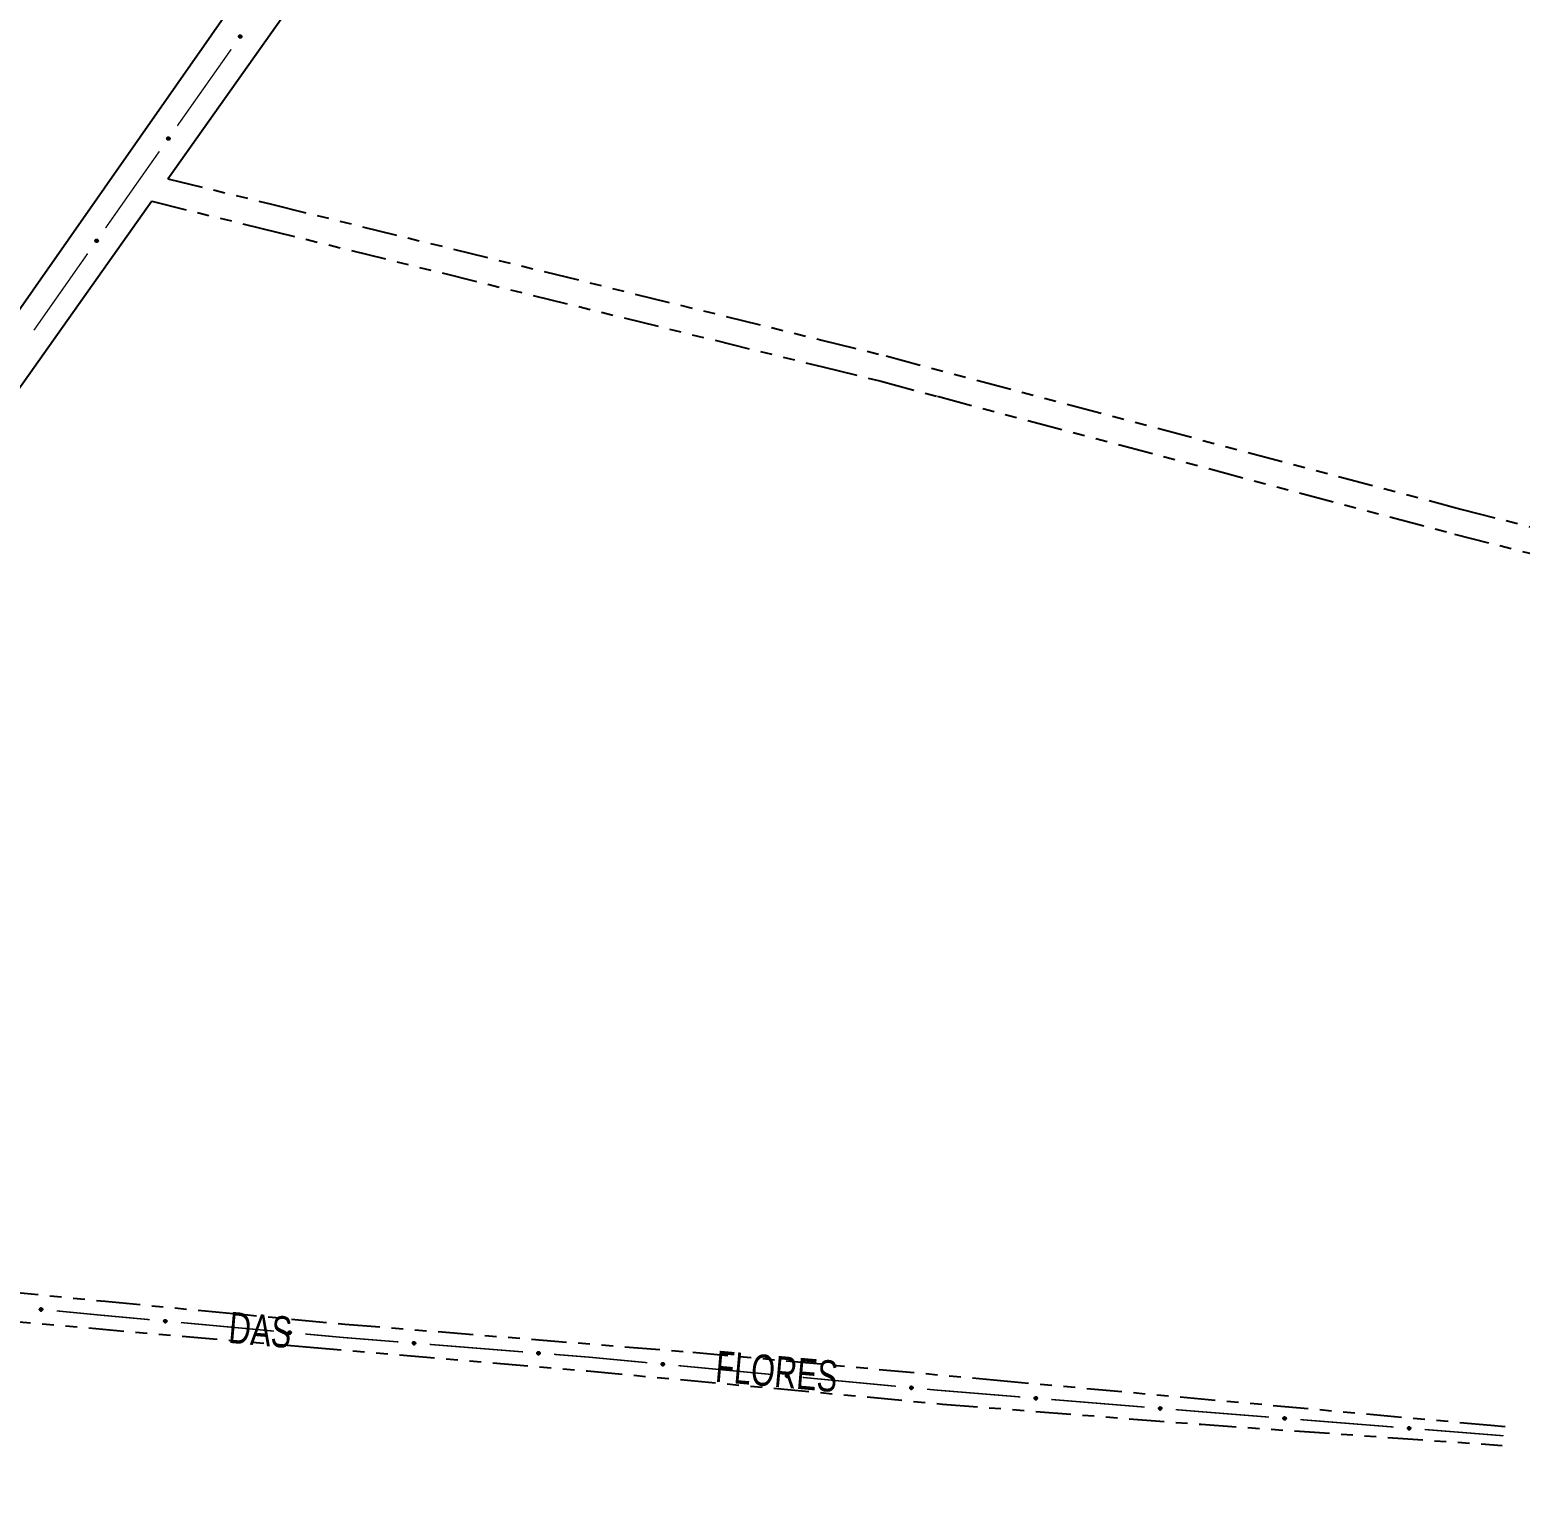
# Model space of a CAD drawing. Extents: x 211453 to 215163, y 4877397 to 4881305.
# Drawn here: x 213717.5 to 213908.5, y 4878822.8 to 4879009.4 of the extents above; entities that cross this region are included whole.
import ezdxf

# ---------------------------------------------------------------- set-up
doc = ezdxf.new("R2010")
doc.units = 0
doc.header["$LTSCALE"] = 1.5
doc.header["$MEASUREMENT"] = 0
doc.linetypes.add('TRACO_25', pattern=[8, 3, -1, 1, -1, 1, -1])
for name, color, linetype in [('SV-EIXO-ROD-ESTR', 7, 'CONTINUOUS'), ('SV-EIXO-RUA-N-PAV', 6, 'CONTINUOUS'), ('SV-EST-MUNIC-PAV', 20, 'CONTINUOUS'), ('SV-RUA-NAO-PAV', 7, 'CONTINUOUS'), ('SV-TXT-RUA-N-PAV', 7, 'CONTINUOUS')]:
    doc.layers.add(name, color=color, linetype=linetype)
doc.styles.add('ARIAL', font='ARIAL.SHX')

msp = doc.modelspace()

# ---------------------------------------------------------------- linework, layer by layer
at = {"layer": 'SV-EIXO-ROD-ESTR'}
for points in [[(213744.657079, 4879008.59129), (213744.666138, 4879008.543228), (213744.664096, 4879008.500069), (213744.652032, 4879008.464562), (213744.63319, 4879008.435965), (213744.610619, 4879008.40888), (213744.581838, 4879008.386594), (213744.544414, 4879008.368934), (213744.496265, 4879008.359508), (213744.45219, 4879008.364506), (213744.416747, 4879008.374471), (213744.385796, 4879008.392402), (213744.359852, 4879008.414769), (213744.337691, 4879008.445431), (213744.320165, 4879008.483531), (213744.311859, 4879008.532176), (213744.314151, 4879008.574475), (213744.326721, 4879008.608512), (213744.344944, 4879008.639513), (213744.368319, 4879008.666889), (213744.396698, 4879008.688603), (213744.43509, 4879008.706179), (213744.483211, 4879008.713742), (213744.525425, 4879008.711937), (213744.55963, 4879008.699848), (213744.589747, 4879008.68122), (213744.617188, 4879008.658911), (213744.640796, 4879008.630912), (213744.657079, 4879008.59129)], [(213735.448467, 4878995.506893), (213735.457527, 4878995.458831), (213735.455484, 4878995.415671), (213735.44342, 4878995.380164), (213735.424578, 4878995.351567), (213735.402007, 4878995.324483), (213735.373226, 4878995.302196), (213735.335803, 4878995.284537), (213735.287653, 4878995.275111), (213735.243578, 4878995.280108), (213735.208135, 4878995.290073), (213735.177184, 4878995.308004), (213735.15124, 4878995.330371), (213735.129079, 4878995.361033), (213735.111553, 4878995.399133), (213735.103247, 4878995.447778), (213735.105539, 4878995.490077), (213735.11811, 4878995.524114), (213735.136333, 4878995.555116), (213735.159708, 4878995.582491), (213735.188086, 4878995.604205), (213735.226478, 4878995.621781), (213735.2746, 4878995.629344), (213735.316813, 4878995.627539), (213735.351019, 4878995.61545), (213735.381135, 4878995.596822), (213735.408577, 4878995.574513), (213735.432184, 4878995.546514), (213735.448467, 4878995.506893)], [(213726.255372, 4878982.411877), (213726.26453, 4878982.363834), (213726.262578, 4878982.32067), (213726.250587, 4878982.285138), (213726.231804, 4878982.256503), (213726.209289, 4878982.229371), (213726.180554, 4878982.207025), (213726.143167, 4878982.189288), (213726.095038, 4878982.179763), (213726.050952, 4878982.184669), (213726.015488, 4878982.194561), (213725.984501, 4878982.212427), (213725.958511, 4878982.234741), (213725.936286, 4878982.265357), (213725.918681, 4878982.30342), (213725.910274, 4878982.352048), (213725.912479, 4878982.394352), (213725.924979, 4878982.428415), (213725.943138, 4878982.459454), (213725.966456, 4878982.486877), (213725.99479, 4878982.50865), (213726.033145, 4878982.526306), (213726.081251, 4878982.533968), (213726.123468, 4878982.532251), (213726.157699, 4878982.520232), (213726.187854, 4878982.501667), (213726.215341, 4878982.479415), (213726.239006, 4878982.451465), (213726.255372, 4878982.411877)]]:
    msp.add_lwpolyline(points, close=True, dxfattribs=at)
for points in [[(213744.396698, 4879008.688603), (213744.311859, 4879008.532176)], [(213744.368319, 4879008.666889), (213744.314151, 4879008.574475)], [(213744.380531, 4879008.673831), (213744.316297, 4879008.558854)], [(213744.41467, 4879008.691518), (213744.320097, 4879008.514465)], [(213744.43509, 4879008.706179), (213744.320165, 4879008.483531)], [(213744.458192, 4879008.70594), (213744.330262, 4879008.467265)], [(213744.483211, 4879008.713742), (213744.337691, 4879008.445431)], [(213744.50225, 4879008.711641), (213744.350636, 4879008.434572)], [(213744.525425, 4879008.711937), (213744.359852, 4879008.414769)], [(213744.539901, 4879008.703497), (213744.374151, 4879008.406342)], [(213744.55963, 4879008.699848), (213744.385796, 4879008.392402)], [(213744.572841, 4879008.688658), (213744.400147, 4879008.386378)], [(213744.589747, 4879008.68122), (213744.416747, 4879008.374471)], [(213744.602184, 4879008.666338), (213744.43879, 4879008.37253)], [(213744.617188, 4879008.658911), (213744.45219, 4879008.364506)], [(213744.626154, 4879008.641125), (213744.477226, 4879008.365502)], [(213744.640796, 4879008.630912), (213744.496265, 4879008.359508)], [(213744.646983, 4879008.611449), (213744.52083, 4879008.368186)], [(213744.657079, 4879008.59129), (213744.544414, 4879008.368934)], [(213744.66095, 4879008.56491), (213744.567038, 4879008.384054)], [(213744.666138, 4879008.543228), (213744.581838, 4879008.386594)], [(213744.66508, 4879008.51862), (213744.600517, 4879008.405544)], [(213744.664096, 4879008.500069), (213744.610619, 4879008.40888)], [(213735.188086, 4878995.604205), (213735.103247, 4878995.447778)], [(213735.159708, 4878995.582491), (213735.105539, 4878995.490077)], [(213735.171919, 4878995.589433), (213735.107685, 4878995.474456)], [(213735.206058, 4878995.60712), (213735.111485, 4878995.430067)], [(213735.226478, 4878995.621781), (213735.111553, 4878995.399133)], [(213735.24958, 4878995.621542), (213735.12165, 4878995.382867)], [(213735.2746, 4878995.629344), (213735.129079, 4878995.361033)], [(213735.293638, 4878995.627243), (213735.142024, 4878995.350174)], [(213735.316813, 4878995.627539), (213735.15124, 4878995.330371)], [(213735.33129, 4878995.619099), (213735.165539, 4878995.321944)], [(213735.351019, 4878995.61545), (213735.177184, 4878995.308004)], [(213735.364229, 4878995.60426), (213735.191535, 4878995.30198)], [(213735.381135, 4878995.596822), (213735.208135, 4878995.290073)], [(213735.393572, 4878995.58194), (213735.230178, 4878995.288133)], [(213735.408577, 4878995.574513), (213735.243578, 4878995.280108)], [(213735.417542, 4878995.556727), (213735.268614, 4878995.281104)], [(213735.432184, 4878995.546514), (213735.287653, 4878995.275111)], [(213735.438371, 4878995.527051), (213735.312218, 4878995.283788)], [(213735.448467, 4878995.506893), (213735.335803, 4878995.284537)], [(213735.452338, 4878995.480512), (213735.358426, 4878995.299657)], [(213735.457527, 4878995.458831), (213735.373226, 4878995.302196)], [(213735.456469, 4878995.434222), (213735.391905, 4878995.321147)], [(213735.455484, 4878995.415671), (213735.402007, 4878995.324483)], [(213725.99479, 4878982.50865), (213725.910274, 4878982.352048)], [(213725.966456, 4878982.486877), (213725.912479, 4878982.394352)], [(213725.978653, 4878982.493845), (213725.914658, 4878982.378735)], [(213726.012756, 4878982.511603), (213725.918549, 4878982.334354)], [(213726.033145, 4878982.526306), (213725.918681, 4878982.30342)], [(213726.056248, 4878982.526115), (213725.928812, 4878982.287176)], [(213726.081251, 4878982.533968), (213725.936286, 4878982.265357)], [(213726.100294, 4878982.531907), (213725.949253, 4878982.254525)], [(213726.123468, 4878982.532251), (213725.958511, 4878982.234741)], [(213726.137962, 4878982.523841), (213725.972827, 4878982.226344)], [(213726.157699, 4878982.520232), (213725.984501, 4878982.212427)], [(213726.170932, 4878982.50907), (213725.998864, 4878982.206433)], [(213726.187854, 4878982.501667), (213726.015488, 4878982.194561)], [(213726.200321, 4878982.486811), (213726.037535, 4878982.192666)], [(213726.215341, 4878982.479415), (213726.050952, 4878982.184669)], [(213726.224344, 4878982.461647), (213726.075986, 4878982.185717)], [(213726.239006, 4878982.451465), (213726.095038, 4878982.179763)], [(213726.245234, 4878982.432014), (213726.119584, 4878982.188491)], [(213726.255372, 4878982.411877), (213726.143167, 4878982.189288)], [(213726.259297, 4878982.385505), (213726.165759, 4878982.204455)], [(213726.26453, 4878982.363834), (213726.180554, 4878982.207025)], [(213726.263523, 4878982.339223), (213726.199193, 4878982.226014)], [(213726.262578, 4878982.32067), (213726.209289, 4878982.229371)]]:
    msp.add_lwpolyline(points, dxfattribs=at)
at = {"layer": 'SV-EIXO-ROD-ESTR', "const_width": 0.18}
for points in [[(213743.333288, 4879006.901598), (213736.426829, 4878997.0883)], [(213734.124676, 4878993.8172), (213731.822523, 4878990.546101)], [(213731.379567, 4878989.91671), (213727.230459, 4878983.995305)], [(213731.822523, 4878990.546101), (213731.379567, 4878989.91671)], [(213724.935079, 4878980.719449), (213718.048939, 4878970.891883)]]:
    msp.add_lwpolyline(points, dxfattribs=at)
at = {"layer": 'SV-EIXO-RUA-N-PAV'}
for points in [[(213718.828188, 4878845.503281), (213718.865493, 4878845.534909), (213718.904022, 4878845.554464), (213718.940852, 4878845.561524), (213718.975025, 4878845.559277), (213719.009726, 4878845.55304), (213719.043324, 4878845.539034), (213719.077171, 4878845.515228), (213719.109162, 4878845.478028), (213719.126599, 4878845.437242), (213719.135453, 4878845.401505), (213719.135161, 4878845.365737), (213719.128538, 4878845.332128), (213719.112835, 4878845.297709), (213719.088375, 4878845.263644), (213719.050191, 4878845.232381), (213719.012286, 4878845.21347), (213718.976483, 4878845.207576), (213718.940526, 4878845.208097), (213718.905176, 4878845.214889), (213718.872274, 4878845.228828), (213718.83802, 4878845.253517), (213718.807663, 4878845.291613), (213718.78837, 4878845.329204), (213718.781975, 4878845.364914), (213718.783285, 4878845.400302), (213718.789117, 4878845.435183), (213718.80179, 4878845.469543), (213718.828188, 4878845.503281)], [(213734.756927, 4878844.000476), (213734.794092, 4878844.03227), (213734.832534, 4878844.051995), (213734.869332, 4878844.059218), (213734.903514, 4878844.057122), (213734.938243, 4878844.051039), (213734.971903, 4878844.037181), (213735.005855, 4878844.013526), (213735.03801, 4878843.976468), (213735.055628, 4878843.935759), (213735.06464, 4878843.900062), (213735.064506, 4878843.864293), (213735.058032, 4878843.830655), (213735.042481, 4878843.796167), (213735.018172, 4878843.761994), (213734.980127, 4878843.730563), (213734.942306, 4878843.711483), (213734.90653, 4878843.705431), (213734.870571, 4878843.705793), (213734.835191, 4878843.712428), (213734.802228, 4878843.726221), (213734.767865, 4878843.750759), (213734.73734, 4878843.78872), (213734.71788, 4878843.826225), (213734.711327, 4878843.861907), (213734.71248, 4878843.8973), (213734.718158, 4878843.932206), (213734.730679, 4878843.966622), (213734.756927, 4878844.000476)], [(213750.6894, 4878842.532045), (213750.726565, 4878842.563838), (213750.765008, 4878842.583564), (213750.801806, 4878842.590787), (213750.835988, 4878842.588691), (213750.870716, 4878842.582608), (213750.904376, 4878842.56875), (213750.938329, 4878842.545094), (213750.970483, 4878842.508037), (213750.988101, 4878842.467328), (213750.997113, 4878842.43163), (213750.99698, 4878842.395862), (213750.990505, 4878842.362224), (213750.974955, 4878842.327736), (213750.950646, 4878842.293562), (213750.9126, 4878842.262131), (213750.87478, 4878842.243052), (213750.839003, 4878842.237), (213750.803045, 4878842.237362), (213750.767664, 4878842.243997), (213750.734701, 4878842.25779), (213750.700338, 4878842.282327), (213750.669813, 4878842.320289), (213750.650353, 4878842.357793), (213750.6438, 4878842.393475), (213750.644954, 4878842.428869), (213750.650631, 4878842.463775), (213750.663153, 4878842.498191), (213750.6894, 4878842.532045)], [(213766.629908, 4878841.172362), (213766.666687, 4878841.2046), (213766.70489, 4878841.224787), (213766.741599, 4878841.232452), (213766.775803, 4878841.230767), (213766.810602, 4878841.225103), (213766.844427, 4878841.211651), (213766.878661, 4878841.188405), (213766.911259, 4878841.151737), (213766.929366, 4878841.111244), (213766.938807, 4878841.075657), (213766.939104, 4878841.039889), (213766.933034, 4878841.006176), (213766.9179, 4878840.971503), (213766.894004, 4878840.93704), (213766.856339, 4878840.905153), (213766.818751, 4878840.88562), (213766.78305, 4878840.879138), (213766.74709, 4878840.879067), (213766.711632, 4878840.885276), (213766.678505, 4878840.898672), (213766.643849, 4878840.922794), (213766.61287, 4878840.960386), (213766.59296, 4878840.997653), (213766.585978, 4878841.033254), (213766.586706, 4878841.068659), (213766.591963, 4878841.103631), (213766.604069, 4878841.138195), (213766.629908, 4878841.172362)], [(213782.578895, 4878839.895723), (213782.615675, 4878839.927962), (213782.653877, 4878839.948148), (213782.690586, 4878839.955813), (213782.72479, 4878839.954129), (213782.759589, 4878839.948464), (213782.793414, 4878839.935012), (213782.827648, 4878839.911767), (213782.860247, 4878839.875099), (213782.878353, 4878839.834605), (213782.887794, 4878839.799018), (213782.888091, 4878839.76325), (213782.882022, 4878839.729537), (213782.866887, 4878839.694864), (213782.842991, 4878839.660401), (213782.805326, 4878839.628514), (213782.767738, 4878839.608981), (213782.732037, 4878839.602499), (213782.696077, 4878839.602428), (213782.660619, 4878839.608637), (213782.627492, 4878839.622033), (213782.592837, 4878839.646155), (213782.561857, 4878839.683747), (213782.541947, 4878839.721014), (213782.534966, 4878839.756615), (213782.535693, 4878839.79202), (213782.54095, 4878839.826992), (213782.553057, 4878839.861556), (213782.578895, 4878839.895723)], [(213798.517605, 4878838.482982), (213798.554854, 4878838.514676), (213798.593349, 4878838.534299), (213798.630167, 4878838.541424), (213798.664343, 4878838.539237), (213798.699055, 4878838.533062), (213798.732678, 4878838.519114), (213798.766567, 4878838.495368), (213798.798623, 4878838.458225), (213798.816132, 4878838.417469), (213798.825049, 4878838.381748), (213798.82482, 4878838.345979), (213798.818256, 4878838.312359), (213798.802613, 4878838.277912), (213798.778213, 4878838.243804), (213798.740085, 4878838.212474), (213798.702213, 4878838.193496), (213798.666421, 4878838.187539), (213798.630463, 4878838.187997), (213798.595101, 4878838.194726), (213798.562174, 4878838.208608), (213798.527877, 4878838.233236), (213798.497453, 4878838.271279), (213798.478093, 4878838.308835), (213798.471636, 4878838.344535), (213798.472883, 4878838.379925), (213798.478654, 4878838.414816), (213798.491267, 4878838.449199), (213798.517605, 4878838.482982)], [(213814.446107, 4878836.972079), (213814.483356, 4878837.003773), (213814.521851, 4878837.023396), (213814.558668, 4878837.030521), (213814.592845, 4878837.028334), (213814.627557, 4878837.022158), (213814.66118, 4878837.008211), (213814.695069, 4878836.984465), (213814.727125, 4878836.947322), (213814.744634, 4878836.906566), (213814.753551, 4878836.870844), (213814.753322, 4878836.835076), (213814.746758, 4878836.801456), (213814.731115, 4878836.767009), (213814.706715, 4878836.732901), (213814.668586, 4878836.701571), (213814.630715, 4878836.682593), (213814.594923, 4878836.676636), (213814.558965, 4878836.677094), (213814.523603, 4878836.683823), (213814.490676, 4878836.697704), (213814.456379, 4878836.722333), (213814.425955, 4878836.760376), (213814.406595, 4878836.797932), (213814.400138, 4878836.833631), (213814.401385, 4878836.869022), (213814.407156, 4878836.903913), (213814.419769, 4878836.938295), (213814.446107, 4878836.972079)], [(213830.374609, 4878835.461176), (213830.411858, 4878835.49287), (213830.450353, 4878835.512492), (213830.48717, 4878835.519618), (213830.521347, 4878835.51743), (213830.556058, 4878835.511255), (213830.589682, 4878835.497308), (213830.623571, 4878835.473561), (213830.655626, 4878835.436418), (213830.673136, 4878835.395663), (213830.682053, 4878835.359941), (213830.681824, 4878835.324173), (213830.67526, 4878835.290552), (213830.659617, 4878835.256106), (213830.635217, 4878835.221997), (213830.597088, 4878835.190668), (213830.559217, 4878835.171689), (213830.523424, 4878835.165733), (213830.487467, 4878835.16619), (213830.452104, 4878835.17292), (213830.419178, 4878835.186801), (213830.384881, 4878835.21143), (213830.354457, 4878835.249473), (213830.335097, 4878835.287029), (213830.328639, 4878835.322728), (213830.329887, 4878835.358118), (213830.335657, 4878835.393009), (213830.348271, 4878835.427392), (213830.374609, 4878835.461176)], [(213846.316236, 4878834.11536), (213846.353068, 4878834.147539), (213846.391303, 4878834.167663), (213846.428024, 4878834.175269), (213846.462226, 4878834.173529), (213846.497016, 4878834.167808), (213846.530818, 4878834.154301), (213846.565015, 4878834.131), (213846.597554, 4878834.09428), (213846.615595, 4878834.053756), (213846.624978, 4878834.018154), (213846.625217, 4878833.982386), (213846.619093, 4878833.948683), (213846.603902, 4878833.914035), (213846.57995, 4878833.87961), (213846.542234, 4878833.847785), (213846.504614, 4878833.828313), (213846.468903, 4878833.821888), (213846.432943, 4878833.821876), (213846.397495, 4878833.828142), (213846.36439, 4878833.841591), (213846.329773, 4878833.86577), (213846.298855, 4878833.903411), (213846.279005, 4878833.940711), (213846.272081, 4878833.976323), (213846.272866, 4878834.011727), (213846.27818, 4878834.04669), (213846.290342, 4878834.081235), (213846.316236, 4878834.11536)], [(213862.263135, 4878832.81289), (213862.299966, 4878832.845069), (213862.338201, 4878832.865193), (213862.374923, 4878832.872799), (213862.409124, 4878832.871059), (213862.443914, 4878832.865338), (213862.477717, 4878832.851832), (213862.511914, 4878832.82853), (213862.544452, 4878832.79181), (213862.562493, 4878832.751287), (213862.571876, 4878832.715685), (213862.572115, 4878832.679917), (213862.565992, 4878832.646213), (213862.550801, 4878832.611565), (213862.526849, 4878832.57714), (213862.489133, 4878832.545315), (213862.451513, 4878832.525843), (213862.415801, 4878832.519419), (213862.379841, 4878832.519406), (213862.344394, 4878832.525672), (213862.311289, 4878832.539122), (213862.276672, 4878832.5633), (213862.245753, 4878832.600942), (213862.225904, 4878832.638241), (213862.21898, 4878832.673853), (213862.219765, 4878832.709257), (213862.225078, 4878832.74422), (213862.237241, 4878832.778765), (213862.263135, 4878832.81289)], [(213878.21157, 4878831.532365), (213878.248334, 4878831.564621), (213878.286526, 4878831.584826), (213878.323231, 4878831.592509), (213878.357437, 4878831.590841), (213878.392238, 4878831.585194), (213878.426069, 4878831.571758), (213878.460315, 4878831.548529), (213878.492931, 4878831.511877), (213878.511058, 4878831.471392), (213878.520515, 4878831.43581), (213878.52083, 4878831.400042), (213878.514777, 4878831.366326), (213878.499659, 4878831.331646), (213878.47578, 4878831.297171), (213878.438131, 4878831.265266), (213878.400552, 4878831.245715), (213878.364854, 4878831.239216), (213878.328894, 4878831.239127), (213878.293433, 4878831.245319), (213878.2603, 4878831.258699), (213878.225632, 4878831.282804), (213878.194635, 4878831.320381), (213878.174707, 4878831.357638), (213878.167708, 4878831.393236), (213878.168418, 4878831.428641), (213878.173658, 4878831.463615), (213878.185748, 4878831.498185), (213878.21157, 4878831.532365)], [(213894.161176, 4878830.263478), (213894.197939, 4878830.295734), (213894.236132, 4878830.315939), (213894.272837, 4878830.323622), (213894.307042, 4878830.321955), (213894.341844, 4878830.316307), (213894.375675, 4878830.302871), (213894.409921, 4878830.279642), (213894.442537, 4878830.24299), (213894.460663, 4878830.202505), (213894.470121, 4878830.166923), (213894.470436, 4878830.131156), (213894.464383, 4878830.097439), (213894.449265, 4878830.062759), (213894.425386, 4878830.028284), (213894.387737, 4878829.99638), (213894.350158, 4878829.976828), (213894.31446, 4878829.970329), (213894.2785, 4878829.97024), (213894.243039, 4878829.976432), (213894.209906, 4878829.989812), (213894.175238, 4878830.013917), (213894.144241, 4878830.051494), (213894.124313, 4878830.088752), (213894.117314, 4878830.124349), (213894.118024, 4878830.159754), (213894.123264, 4878830.194728), (213894.135354, 4878830.229299), (213894.161176, 4878830.263478)]]:
    msp.add_lwpolyline(points, close=True, dxfattribs=at)
for points in [[(213718.781975, 4878845.364914), (213719.135161, 4878845.365737)], [(213718.783285, 4878845.400302), (213719.135453, 4878845.401505)], [(213718.785174, 4878845.381929), (213719.133306, 4878845.381189)], [(213718.78837, 4878845.329204), (213719.128538, 4878845.332128)], [(213718.788553, 4878845.345959), (213719.128798, 4878845.348724)], [(213718.789117, 4878845.435183), (213719.126599, 4878845.437242)], [(213718.790076, 4878845.418469), (213719.126246, 4878845.421627)], [(213718.80008, 4878845.309203), (213719.115878, 4878845.314329)], [(213718.800148, 4878845.451768), (213719.11336, 4878845.458515)], [(213718.80179, 4878845.469543), (213719.109162, 4878845.478028)], [(213718.807663, 4878845.291613), (213719.112835, 4878845.297709)], [(213718.815653, 4878845.484541), (213719.089478, 4878845.495095)], [(213718.826811, 4878845.273719), (213719.097525, 4878845.28046)], [(213718.828188, 4878845.503281), (213719.077171, 4878845.515228)], [(213718.83802, 4878845.253517), (213719.088375, 4878845.263644)], [(213718.849208, 4878845.519683), (213719.052846, 4878845.527423)], [(213718.860857, 4878845.243011), (213719.061516, 4878845.248297)], [(213718.865493, 4878845.534909), (213719.043324, 4878845.539034)], [(213718.872274, 4878845.228828), (213719.050191, 4878845.232381)], [(213718.887409, 4878845.546151), (213719.017618, 4878845.545907)], [(213718.893106, 4878845.222073), (213719.024805, 4878845.223056)], [(213718.904022, 4878845.554464), (213719.009726, 4878845.55304)], [(213718.905176, 4878845.214889), (213719.012286, 4878845.21347)], [(213734.71248, 4878843.8973), (213735.06464, 4878843.900062)], [(213734.714451, 4878843.878935), (213735.062582, 4878843.879737)], [(213734.718158, 4878843.932206), (213735.055628, 4878843.935759)], [(213734.719191, 4878843.915497), (213735.055344, 4878843.920143)], [(213734.729115, 4878843.94884), (213735.042295, 4878843.956973)], [(213734.730679, 4878843.966622), (213735.03801, 4878843.976468)], [(213734.744475, 4878843.981682), (213735.01825, 4878843.993447)], [(213734.756927, 4878844.000476), (213735.005855, 4878844.013526)], [(213734.777874, 4878844.016972), (213734.981476, 4878844.025613)], [(213734.794092, 4878844.03227), (213734.971903, 4878844.037181)], [(213734.815957, 4878844.043609), (213734.946167, 4878844.04394)], [(213734.832534, 4878844.051995), (213734.938243, 4878844.051039)], [(213734.711327, 4878843.861907), (213735.064506, 4878843.864293)], [(213734.71788, 4878843.826225), (213735.058032, 4878843.830655)], [(213734.717989, 4878843.842981), (213735.058218, 4878843.847252)], [(213734.729679, 4878843.806276), (213735.045451, 4878843.8128)], [(213734.73734, 4878843.78872), (213735.042481, 4878843.796167)], [(213734.756566, 4878843.77091), (213735.027248, 4878843.77885)], [(213734.767865, 4878843.750759), (213735.018172, 4878843.761994)], [(213734.790748, 4878843.740354), (213734.991382, 4878843.746528)], [(213734.802228, 4878843.726221), (213734.980127, 4878843.730563)], [(213734.823089, 4878843.719559), (213734.954783, 4878843.721125)], [(213734.835191, 4878843.712428), (213734.942306, 4878843.711483)], [(213750.6438, 4878842.393475), (213750.99698, 4878842.395862)], [(213750.644954, 4878842.428869), (213750.997113, 4878842.43163)], [(213750.646924, 4878842.410504), (213750.995056, 4878842.411305)], [(213750.650353, 4878842.357793), (213750.990505, 4878842.362224)], [(213750.650462, 4878842.37455), (213750.990691, 4878842.37882)], [(213750.650631, 4878842.463775), (213750.988101, 4878842.467328)], [(213750.651664, 4878842.447065), (213750.987817, 4878842.451711)], [(213750.661589, 4878842.480408), (213750.974768, 4878842.488542)], [(213750.662152, 4878842.337845), (213750.977924, 4878842.344369)], [(213750.663153, 4878842.498191), (213750.970483, 4878842.508037)], [(213750.669813, 4878842.320289), (213750.974955, 4878842.327736)], [(213750.676949, 4878842.51325), (213750.950724, 4878842.525016)], [(213750.68904, 4878842.302479), (213750.959722, 4878842.310419)], [(213750.6894, 4878842.532045), (213750.938329, 4878842.545094)], [(213750.700338, 4878842.282327), (213750.950646, 4878842.293562)], [(213750.710348, 4878842.548541), (213750.91395, 4878842.557182)], [(213750.723222, 4878842.271923), (213750.923855, 4878842.278097)], [(213750.726565, 4878842.563838), (213750.904376, 4878842.56875)], [(213750.734701, 4878842.25779), (213750.9126, 4878842.262131)], [(213750.748431, 4878842.575177), (213750.87864, 4878842.575509)], [(213750.755563, 4878842.251128), (213750.887256, 4878842.252693)], [(213750.765008, 4878842.583564), (213750.870716, 4878842.582608)], [(213750.767664, 4878842.243997), (213750.87478, 4878842.243052)], [(213766.585978, 4878841.033254), (213766.939104, 4878841.039889)], [(213766.586706, 4878841.068659), (213766.938807, 4878841.075657)], [(213766.588897, 4878841.050319), (213766.936994, 4878841.055309)], [(213766.591963, 4878841.103631), (213766.929366, 4878841.111244)], [(213766.592867, 4878841.01441), (213766.933021, 4878841.022773)], [(213766.59296, 4878840.997653), (213766.933034, 4878841.006176)], [(213766.593197, 4878841.086935), (213766.92927, 4878841.095625)], [(213766.60272, 4878841.120395), (213766.915779, 4878841.132296)], [(213766.604069, 4878841.138195), (213766.911259, 4878841.151737)], [(213766.604998, 4878840.977848), (213766.920669, 4878840.988171)], [(213766.61287, 4878840.960386), (213766.9179, 4878840.971503)], [(213766.617683, 4878841.153419), (213766.891297, 4878841.168477)], [(213766.629908, 4878841.172362), (213766.878661, 4878841.188405)], [(213766.632309, 4878840.942808), (213766.902876, 4878840.954004)], [(213766.643849, 4878840.922794), (213766.894004, 4878840.93704)], [(213766.650655, 4878841.189108), (213766.854138, 4878841.200198)], [(213766.666687, 4878841.2046), (213766.844427, 4878841.211651)], [(213766.666856, 4878840.912665), (213766.867401, 4878840.921253)], [(213766.678505, 4878840.898672), (213766.856339, 4878840.905153)], [(213766.688415, 4878841.216202), (213766.818611, 4878841.2181)], [(213766.699445, 4878840.892261), (213766.831111, 4878840.895411)], [(213766.70489, 4878841.224787), (213766.810602, 4878841.225103)], [(213766.711632, 4878840.885276), (213766.818751, 4878840.88562)], [(213782.534966, 4878839.756615), (213782.888091, 4878839.76325)], [(213782.535693, 4878839.79202), (213782.887794, 4878839.799018)], [(213782.537884, 4878839.77368), (213782.885981, 4878839.77867)], [(213782.54095, 4878839.826992), (213782.878353, 4878839.834605)], [(213782.541855, 4878839.737771), (213782.882008, 4878839.746135)], [(213782.541947, 4878839.721014), (213782.882022, 4878839.729537)], [(213782.542184, 4878839.810296), (213782.878257, 4878839.818986)], [(213782.551707, 4878839.843756), (213782.864766, 4878839.855657)], [(213782.553057, 4878839.861556), (213782.860247, 4878839.875099)], [(213782.553986, 4878839.701209), (213782.869656, 4878839.711532)], [(213782.561857, 4878839.683747), (213782.866887, 4878839.694864)], [(213782.56667, 4878839.87678), (213782.840284, 4878839.891839)], [(213782.578895, 4878839.895723), (213782.827648, 4878839.911767)], [(213782.581296, 4878839.66617), (213782.851863, 4878839.677365)], [(213782.592837, 4878839.646155), (213782.842991, 4878839.660401)], [(213782.599643, 4878839.91247), (213782.803126, 4878839.92356)], [(213782.615675, 4878839.927962), (213782.793414, 4878839.935012)], [(213782.615844, 4878839.636027), (213782.816388, 4878839.644614)], [(213782.627492, 4878839.622033), (213782.805326, 4878839.628514)], [(213782.637402, 4878839.939563), (213782.767599, 4878839.941461)], [(213782.648433, 4878839.615622), (213782.780098, 4878839.618772)], [(213782.653877, 4878839.948148), (213782.759589, 4878839.948464)], [(213782.660619, 4878839.608637), (213782.767738, 4878839.608981)], [(213798.471636, 4878838.344535), (213798.82482, 4878838.345979)], [(213798.472883, 4878838.379925), (213798.825049, 4878838.381748)], [(213798.474805, 4878838.361555), (213798.822937, 4878838.361428)], [(213798.478093, 4878838.308835), (213798.818256, 4878838.312359)], [(213798.478247, 4878838.325592), (213798.818486, 4878838.328955)], [(213798.478654, 4878838.414816), (213798.816132, 4878838.417469)], [(213798.479642, 4878838.398103), (213798.815807, 4878838.401853)], [(213798.489656, 4878838.43142), (213798.802856, 4878838.438719)], [(213798.489839, 4878838.288855), (213798.805627, 4878838.294538)], [(213798.491267, 4878838.449199), (213798.798623, 4878838.458225)], [(213798.497453, 4878838.271279), (213798.802613, 4878838.277912)], [(213798.505103, 4878838.464221), (213798.778909, 4878838.475256)], [(213798.516632, 4878838.253418), (213798.787334, 4878838.260636)], [(213798.517605, 4878838.482982), (213798.766567, 4878838.495368)], [(213798.527877, 4878838.233236), (213798.778213, 4878838.243804)], [(213798.538596, 4878838.499422), (213798.74222, 4878838.50752)], [(213798.550733, 4878838.222771), (213798.751382, 4878838.22841)], [(213798.554854, 4878838.514676), (213798.732678, 4878838.519114)], [(213798.562174, 4878838.208608), (213798.740085, 4878838.212474)], [(213798.57675, 4878838.525957), (213798.70696, 4878838.525942)], [(213798.583018, 4878838.20189), (213798.714715, 4878838.203104)], [(213798.593349, 4878838.534299), (213798.699055, 4878838.533062)], [(213798.595101, 4878838.194726), (213798.702213, 4878838.193496)], [(213814.400138, 4878836.833631), (213814.753322, 4878836.835076)], [(213814.401385, 4878836.869022), (213814.753551, 4878836.870844)], [(213814.403307, 4878836.850652), (213814.751439, 4878836.850525)], [(213814.406595, 4878836.797932), (213814.746758, 4878836.801456)], [(213814.406749, 4878836.814688), (213814.746988, 4878836.818052)], [(213814.407156, 4878836.903913), (213814.744634, 4878836.906566)], [(213814.408144, 4878836.8872), (213814.744309, 4878836.89095)], [(213814.418158, 4878836.920517), (213814.731358, 4878836.927815)], [(213814.418341, 4878836.777952), (213814.734129, 4878836.783635)], [(213814.419769, 4878836.938295), (213814.727125, 4878836.947322)], [(213814.425955, 4878836.760376), (213814.731115, 4878836.767009)], [(213814.433605, 4878836.953317), (213814.707411, 4878836.964353)], [(213814.445134, 4878836.742515), (213814.715836, 4878836.749733)], [(213814.446107, 4878836.972079), (213814.695069, 4878836.984465)], [(213814.456379, 4878836.722333), (213814.706715, 4878836.732901)], [(213814.467098, 4878836.988519), (213814.670722, 4878836.996617)], [(213814.479234, 4878836.711867), (213814.679884, 4878836.717506)], [(213814.483356, 4878837.003773), (213814.66118, 4878837.008211)], [(213814.490676, 4878836.697704), (213814.668586, 4878836.701571)], [(213814.505252, 4878837.015054), (213814.635462, 4878837.015038)], [(213814.51152, 4878836.690986), (213814.643217, 4878836.692201)], [(213814.521851, 4878837.023396), (213814.627557, 4878837.022158)], [(213814.523603, 4878836.683823), (213814.630715, 4878836.682593)], [(213830.328639, 4878835.322728), (213830.681824, 4878835.324173)], [(213830.329887, 4878835.358118), (213830.682053, 4878835.359941)], [(213830.331809, 4878835.339748), (213830.679941, 4878835.339622)], [(213830.335097, 4878835.287029), (213830.67526, 4878835.290552)], [(213830.335251, 4878835.303785), (213830.67549, 4878835.307148)], [(213830.335657, 4878835.393009), (213830.673136, 4878835.395663)], [(213830.336646, 4878835.376297), (213830.67281, 4878835.380047)], [(213830.34666, 4878835.409613), (213830.65986, 4878835.416912)], [(213830.346843, 4878835.267049), (213830.662631, 4878835.272731)], [(213830.348271, 4878835.427392), (213830.655626, 4878835.436418)], [(213830.354457, 4878835.249473), (213830.659617, 4878835.256106)], [(213830.362107, 4878835.442414), (213830.635912, 4878835.45345)], [(213830.373636, 4878835.231612), (213830.644338, 4878835.23883)], [(213830.374609, 4878835.461176), (213830.623571, 4878835.473561)], [(213830.384881, 4878835.21143), (213830.635217, 4878835.221997)], [(213830.3956, 4878835.477615), (213830.599224, 4878835.485713)], [(213830.407736, 4878835.200964), (213830.608386, 4878835.206603)], [(213830.411858, 4878835.49287), (213830.589682, 4878835.497308)], [(213830.419178, 4878835.186801), (213830.597088, 4878835.190668)], [(213830.433754, 4878835.50415), (213830.563964, 4878835.504135)], [(213830.440022, 4878835.180083), (213830.571719, 4878835.181297)], [(213830.450353, 4878835.512492), (213830.556058, 4878835.511255)], [(213830.452104, 4878835.17292), (213830.559217, 4878835.171689)], [(213846.272081, 4878833.976323), (213846.625217, 4878833.982386)], [(213846.272866, 4878834.011727), (213846.624978, 4878834.018154)], [(213846.275028, 4878833.993383), (213846.623132, 4878833.997809)], [(213846.27818, 4878834.04669), (213846.615595, 4878834.053756)], [(213846.27894, 4878833.957468), (213846.619106, 4878833.96528)], [(213846.279005, 4878833.940711), (213846.619093, 4878833.948683)], [(213846.279387, 4878834.029992), (213846.615473, 4878834.038138)], [(213846.288964, 4878834.063436), (213846.602042, 4878834.07483)], [(213846.290342, 4878834.081235), (213846.597554, 4878834.09428)], [(213846.291012, 4878833.920886), (213846.606698, 4878833.930698)], [(213846.298855, 4878833.903411), (213846.603902, 4878833.914035)], [(213846.303981, 4878834.096437), (213846.577619, 4878834.111052)], [(213846.316236, 4878834.11536), (213846.565015, 4878834.131)], [(213846.318266, 4878833.885803), (213846.58885, 4878833.89656)], [(213846.329773, 4878833.86577), (213846.57995, 4878833.87961)], [(213846.337011, 4878834.132073), (213846.540511, 4878834.142833)], [(213846.352764, 4878833.855604), (213846.553322, 4878833.863866)], [(213846.353068, 4878834.147539), (213846.530818, 4878834.154301)], [(213846.36439, 4878833.841591), (213846.542234, 4878833.847785)], [(213846.374814, 4878834.159104), (213846.505013, 4878834.160792)], [(213846.38532, 4878833.835147), (213846.51699, 4878833.838083)], [(213846.391303, 4878834.167663), (213846.497016, 4878834.167808)], [(213846.397495, 4878833.828142), (213846.504614, 4878833.828313)], [(213862.21898, 4878832.673853), (213862.572115, 4878832.679917)], [(213862.219765, 4878832.709257), (213862.571876, 4878832.715685)], [(213862.221926, 4878832.690913), (213862.570031, 4878832.695339)], [(213862.225078, 4878832.74422), (213862.562493, 4878832.751287)], [(213862.225838, 4878832.654998), (213862.566005, 4878832.662811)], [(213862.225904, 4878832.638241), (213862.565992, 4878832.646213)], [(213862.226285, 4878832.727522), (213862.562372, 4878832.735668)], [(213862.235862, 4878832.760967), (213862.54894, 4878832.772361)], [(213862.237241, 4878832.778765), (213862.544452, 4878832.79181)], [(213862.23791, 4878832.618416), (213862.553597, 4878832.628228)], [(213862.245753, 4878832.600942), (213862.550801, 4878832.611565)], [(213862.250879, 4878832.793967), (213862.524517, 4878832.808582)], [(213862.263135, 4878832.81289), (213862.511914, 4878832.82853)], [(213862.265164, 4878832.583333), (213862.535749, 4878832.59409)], [(213862.276672, 4878832.5633), (213862.526849, 4878832.57714)], [(213862.283909, 4878832.829603), (213862.48741, 4878832.840363)], [(213862.299662, 4878832.553134), (213862.500221, 4878832.561396)], [(213862.299966, 4878832.845069), (213862.477717, 4878832.851832)], [(213862.311289, 4878832.539122), (213862.489133, 4878832.545315)], [(213862.321713, 4878832.856635), (213862.451912, 4878832.858322)], [(213862.332218, 4878832.532677), (213862.463888, 4878832.535614)], [(213862.338201, 4878832.865193), (213862.443914, 4878832.865338)], [(213862.344394, 4878832.525672), (213862.451513, 4878832.525843)], [(213878.167708, 4878831.393236), (213878.52083, 4878831.400042)], [(213878.168418, 4878831.428641), (213878.520515, 4878831.43581)], [(213878.170618, 4878831.410302), (213878.518713, 4878831.415461)], [(213878.173658, 4878831.463615), (213878.511058, 4878831.471392)], [(213878.174606, 4878831.374395), (213878.514755, 4878831.382924)], [(213878.174707, 4878831.357638), (213878.514777, 4878831.366326)], [(213878.1749, 4878831.44692), (213878.510969, 4878831.455773)], [(213878.184407, 4878831.480384), (213878.49746, 4878831.492438)], [(213878.185748, 4878831.498185), (213878.492931, 4878831.511877)], [(213878.186755, 4878831.337839), (213878.50242, 4878831.348315)], [(213878.194635, 4878831.320381), (213878.499659, 4878831.331646)], [(213878.199354, 4878831.513416), (213878.472961, 4878831.528607)], [(213878.21157, 4878831.532365), (213878.460315, 4878831.548529)], [(213878.214083, 4878831.302813), (213878.484644, 4878831.31414)], [(213878.225632, 4878831.282804), (213878.47578, 4878831.297171)], [(213878.232309, 4878831.549122), (213878.435787, 4878831.56031)], [(213878.248334, 4878831.564621), (213878.426069, 4878831.571758)], [(213878.248644, 4878831.272686), (213878.449185, 4878831.281371)], [(213878.2603, 4878831.258699), (213878.438131, 4878831.265266)], [(213878.270056, 4878831.576233), (213878.400251, 4878831.578195)], [(213878.281243, 4878831.252298), (213878.412907, 4878831.255512)], [(213878.286526, 4878831.584826), (213878.392238, 4878831.585194)], [(213878.293433, 4878831.245319), (213878.400552, 4878831.245715)], [(213894.117314, 4878830.124349), (213894.470436, 4878830.131156)], [(213894.118024, 4878830.159754), (213894.470121, 4878830.166923)], [(213894.120224, 4878830.141415), (213894.468318, 4878830.146574)], [(213894.123264, 4878830.194728), (213894.460663, 4878830.202505)], [(213894.124212, 4878830.105508), (213894.464361, 4878830.114037)], [(213894.124313, 4878830.088752), (213894.464383, 4878830.097439)], [(213894.124506, 4878830.178033), (213894.460575, 4878830.186886)], [(213894.134013, 4878830.211497), (213894.447066, 4878830.223551)], [(213894.135354, 4878830.229299), (213894.442537, 4878830.24299)], [(213894.136361, 4878830.068952), (213894.452026, 4878830.079429)], [(213894.144241, 4878830.051494), (213894.449265, 4878830.062759)], [(213894.14896, 4878830.244529), (213894.422567, 4878830.259721)], [(213894.161176, 4878830.263478), (213894.409921, 4878830.279642)], [(213894.163688, 4878830.033926), (213894.43425, 4878830.045253)], [(213894.175238, 4878830.013917), (213894.425386, 4878830.028284)], [(213894.181915, 4878830.280235), (213894.385393, 4878830.291424)], [(213894.197939, 4878830.295734), (213894.375675, 4878830.302871)], [(213894.19825, 4878830.0038), (213894.398791, 4878830.012484)], [(213894.209906, 4878829.989812), (213894.387737, 4878829.99638)], [(213894.219662, 4878830.307346), (213894.349857, 4878830.309308)], [(213894.230849, 4878829.983411), (213894.362513, 4878829.986625)], [(213894.236132, 4878830.315939), (213894.341844, 4878830.316307)], [(213894.243039, 4878829.976432), (213894.350158, 4878829.976828)]]:
    msp.add_lwpolyline(points, dxfattribs=at)
at = {"layer": 'SV-EIXO-RUA-N-PAV', "const_width": 0.18}
for points in [[(213720.951341, 4878845.187522), (213725.928159, 4878844.706599)], [(213725.928159, 4878844.706599), (213726.590711, 4878844.642576)], [(213726.590711, 4878844.642576), (213732.898339, 4878844.061228)], [(213736.881457, 4878843.69412), (213748.830812, 4878842.592797)], [(213752.813931, 4878842.225689), (213756.797049, 4878841.858581)], [(213756.797049, 4878841.858581), (213757.587416, 4878841.785737)], [(213757.587416, 4878841.785737), (213764.770724, 4878841.210748)], [(213768.75797, 4878840.891589), (213780.719711, 4878839.934109)], [(213784.706958, 4878839.61495), (213788.694204, 4878839.29579)], [(213788.694204, 4878839.29579), (213789.262621, 4878839.250292)], [(213789.262621, 4878839.250292), (213796.659186, 4878838.548689)], [(213800.641311, 4878838.170963), (213812.587687, 4878837.037785)], [(213816.569813, 4878836.66006), (213828.516189, 4878835.526882)], [(213832.498315, 4878835.149156), (213833.493846, 4878835.054725)], [(213833.493846, 4878835.054725), (213833.68647, 4878835.036454)], [(213833.68647, 4878835.036454), (213844.457116, 4878834.156757)], [(213848.443841, 4878833.83114), (213860.404015, 4878832.854288)], [(213864.39074, 4878832.52867), (213867.380783, 4878832.284457)], [(213867.380783, 4878832.284457), (213867.789988, 4878832.251036)], [(213867.789988, 4878832.251036), (213876.352367, 4878831.569848)], [(213880.339768, 4878831.252626), (213892.301973, 4878830.300961)], [(213896.289374, 4878829.983739), (213906.257878, 4878829.190685)], [(213906.257878, 4878829.190685), (213906.393028, 4878829.179934)]]:
    msp.add_lwpolyline(points, dxfattribs=at)
at = {"layer": 'SV-EST-MUNIC-PAV', "linetype": 'Continuous'}
for points in [[(213776.377498, 4879059.142352, 13.303078), (213754.511297, 4879028.362034, 13.303078), (213699.625071, 4878949.878116, 13.744922), (213664.475648, 4878897.71094, 13.744922), (213635.454877, 4878852.861865, 14.0476), (213601.26496, 4878802.854201, 14.170564), (213578.270376, 4878774.121569, 14.12327), (213548.086725, 4878741.755553, 14.12327), (213532.157913, 4878728.424088, 14.170564), (213506.278842, 4878714.618872, 14.066518), (213485.787619, 4878710.71133, 14.066518), (213466.505513, 4878710.462994, 14.189481), (213441.872188, 4878712.424689, 14.198939), (213403.696774, 4878716.397138, 14.274609), (213365.741282, 4878720.739499, 14.463783), (213344.315783, 4878722.671645, 14.463783)], [(213735.227208, 4878990.314363, 14.804296), (213742.699832, 4879000.854642, 13.339206), (213761.887789, 4879027.991942, 13.263684), (213780.424652, 4879054.208408, 13.343823), (213783.913081, 4879059.142051, 13.263684)], [(213733.170984, 4878987.414019, 14.804296), (213699.747764, 4878940.269925, 13.971931), (213671.186537, 4878897.240467, 13.867885), (213646.554371, 4878859.16974, 13.811132), (213646.89478, 4878857.839963, 13.811132), (213647.72516, 4878856.810089, 13.811132)]]:
    msp.add_polyline3d(points, dxfattribs=at)
at = {"layer": 'SV-RUA-NAO-PAV', "linetype": 'TRACO_25'}
for points in [[(213735.227208, 4878990.314363, 13.953012), (213748.50721, 4878987.036255, 13.953012), (213819.013642, 4878969.632062, 11.720757), (213827.287847, 4878967.589612, 11.720757), (213900.933854, 4878947.963893, 10.661382), (213912.404955, 4878945.039008, 8.864227)], [(213733.170984, 4878987.414019, 13.953012), (213747.087772, 4878983.978723, 13.953012), (213819.162668, 4878966.187362, 11.720757), (213826.465336, 4878964.384732, 11.720757), (213833.849046, 4878962.417067, 11.720757), (213900.099113, 4878944.762272, 10.661382), (213912.404812, 4878941.624582, 8.864227)], [(213647.72516, 4878856.810089, 13.990848), (213651.316254, 4878854.340255, 13.971931), (213657.917233, 4878853.499861, 13.139564), (213678.068404, 4878851.388874, 13.139564), (213683.534534, 4878850.816256, 13.139564), (213686.381275, 4878850.518038, 13.120646), (213690.241305, 4878850.129757, 13.120646), (213727.16702, 4878846.415394, 12.042354), (213757.8913, 4878843.493371, 11.588335), (213802.497337, 4878839.890312, 11.531583), (213841.042672, 4878836.34775, 10.52896), (213904.785306, 4878830.530079, 8.107531), (213906.611737, 4878830.363384, 8.107531)], [(213645.04684, 4878849.701659, 14.198939), (213701.184462, 4878845.077827, 13.063894), (213752.951557, 4878840.574338, 11.077565), (213788.97648, 4878837.4919, 11.550501), (213834.482796, 4878833.248887, 10.661382), (213867.627261, 4878830.6466, 9.091236), (213906.232369, 4878827.943874, 8.296704)]]:
    msp.add_polyline3d(points, dxfattribs=at)

# ---------------------------------------------------------------- texts
at = {"layer": 'SV-TXT-RUA-N-PAV', "style": 'ARIAL', "width": 0.7}
for s, p in [('DAS', (213742.887114, 4878841.10148)), ('FLORES', (213805.268794, 4878836.12218))]:
    msp.add_text(s, height=4, rotation=355, dxfattribs=at).set_placement(p)

doc.saveas('drawing.dxf')
